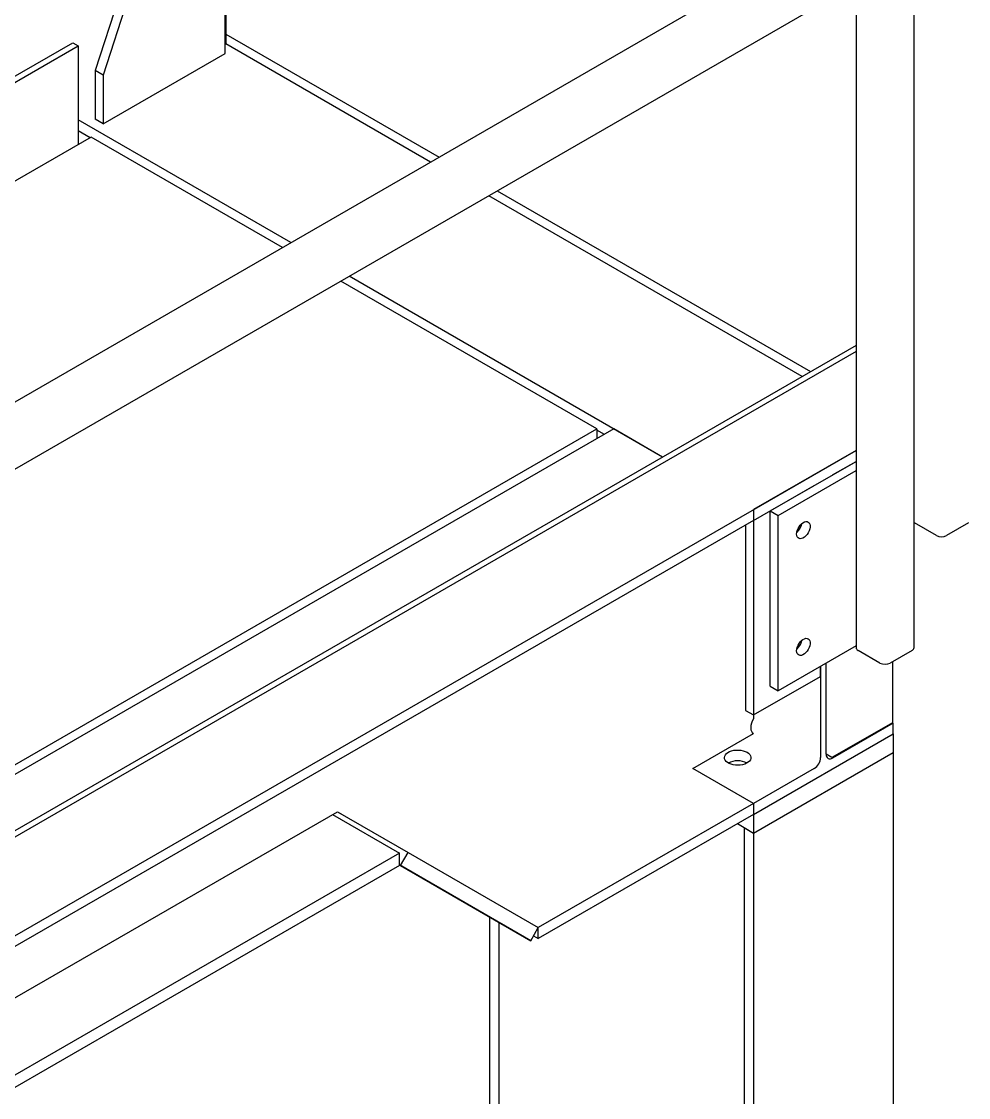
# Model space of a CAD drawing. Header units: millimetres. Extents: x 1293 to 41893, y 1011 to 26911.
# Drawn here: x 39510 to 40304, y 11269 to 12172 of the extents above; entities that cross this region are included whole.
import ezdxf

# ---------------------------------------------------------------- set-up
doc = ezdxf.new("R2010")
doc.units = ezdxf.units.MM
doc.header["$LTSCALE"] = 50
doc.layers.add('CAPA_1', color=7, linetype='Continuous')
doc.layers.add('PASILLOS', color=2, linetype='Continuous')
doc.dimstyles.new('SLDDIMSTYLE3', dxfattribs={"dimtxt": 0.18, "dimasz": 30.769231, "dimexe": 0, "dimexo": 0.0625, "dimgap": 0, "dimtad": 0, "dimtih": 1, "dimtoh": 1, "dimdec": 0, "dimrnd": 1e-09, "dimzin": 0, "dimdsep": 46, "dimtxsty": 'Standard', "dimblk1": 'DOT', "dimblk2": 'DOT', "dimsah": 1, "dimcen": 0.09, "dimadec": 0, "dimazin": 0, "dimtfac": 30.769231, "dimtdec": 0, "dimtofl": 0, "dimtmove": 0, "dimatfit": 3, "dimldrblk": 'DOT', "dimfxl": 1, "dimfrac": 2, "dimtolj": 1, "dimtzin": 0, "dimarcsym": 0})

# ---------------------------------------------------------------- blocks, each defined once
blk = doc.blocks.new('_Dot')
at = {"color": 0, "linetype": 'ByBlock', "lineweight": -2}
blk.add_line((-0.5, 0), (-1, 0), dxfattribs=at)
at = {"color": 0, "linetype": 'ByBlock', "const_width": 0.5}
blk.add_lwpolyline([(-0.25, 0, 1), (0.25, 0, 1)], format="xyb", close=True, dxfattribs=at)

msp = doc.modelspace()

# ---------------------------------------------------------------- linework, layer by layer
at = {"color": 7, "linetype": 'Continuous', "lineweight": 25}
for p, q in [((39680.5184394, 12145.1325382), (39680.5184394, 12338.2277431)), ((39680.8543151, 12338.42164), (39680.8543151, 12153.1027224)), ((39638.3143432, 12313.8638369), (39577.9879561, 12126.7699907)), ((39628.4983014, 12308.1971566), (39571.252764, 12130.6581343)), ((38717.1356546, 11671.7602443), (39552.6827257, 12154.1113013)), ((38721.6257827, 11669.1681485), (39557.1728538, 12151.5192055)), ((39552.6827257, 12154.1113013), (39557.1728538, 12151.5192055)), ((39557.1728538, 12151.5192055), (39557.1728538, 12068.5620296)), ((39680.5184394, 12152.9088255), (39680.8543151, 12153.1027224)), ((39852.7031242, 12053.8965166), (39680.8543151, 12153.1027224)), ((39577.9879561, 12085.9429501), (39680.5184394, 12145.1325382)), ((39577.9879561, 12126.7699907), (39571.252764, 12130.6581343)), ((39571.252764, 12130.6581343), (39571.252764, 12089.8310938)), ((39577.9879561, 12126.7699907), (39577.9879561, 12085.9429501)), ((39735.6005844, 11986.2946593), (39557.1728538, 12089.2987957)), ((39577.9879561, 12085.9429501), (39571.252764, 12089.8310938)), ((39568.0622982, 12074.8483721), (38692.0022836, 11569.1096906)), ((39567.2294561, 12074.3675826), (39557.1728538, 12080.1731356)), ((39728.5295166, 11982.2126187), (39568.0622982, 12074.8483721)), ((40164.4683208, 11873.9182995), (39901.5385378, 12025.7044324)), ((40047.365781, 11806.3164423), (39784.435998, 11958.1025751)), ((39992.3263669, 11829.9259385), (39777.3649302, 11954.0205345)), ((40209.624491, 11899.9864017), (38692.0022836, 11023.8817498)), ((40209.624491, 11894.8022102), (38692.0022836, 11018.6975583)), ((40006.4685026, 11829.9259385), (38692.0022836, 11071.1007424)), ((38692.0022836, 11079.2648235), (39992.3263669, 11829.9259385)), ((39992.3263669, 11829.9259385), (39992.3263669, 11821.7618574)), ((39998.5645927, 11825.3631085), (39992.3263669, 11828.9643595)), ((40047.365781, 11806.3164423), (40006.4685026, 11829.9259385)), ((38692.0022836, 10935.7370118), (40209.624491, 11811.8416637)), ((40209.624491, 11811.8416637), (40123.7096353, 11762.2440733)), ((40189.9839255, 11791.3777465), (40209.624491, 11802.7160036)), ((40123.7096353, 11753.1184131), (40174.537885, 11782.4609371)), ((40123.5710424, 11762.1640653), (40123.5710424, 11753.1984211)), ((40123.7096353, 11762.2440733), (40123.7096353, 11753.1184131)), ((40123.5710424, 11753.1984211), (38737.5031583, 10953.0384636)), ((40123.7096353, 11753.1184131), (40123.5710424, 11753.1984211)), ((40123.7096353, 11753.1184131), (40123.7096353, 11589.8102508)), ((40116.9744432, 11749.3902855), (40116.9744432, 11593.6983944)), ((40184.5957718, 11556.8073069), (40184.5957718, 11633.5135982)), ((40240.2889161, 11634.559417), (40240.2889161, 11583.3403757)), ((40179.9260386, 11630.8178186), (40179.9260386, 11554.1115273)), ((40179.9260386, 11622.2632896), (40179.9260386, 11630.8178186)), ((40123.7096353, 11589.8102508), (40179.9260386, 11622.2632896)), ((40116.9744432, 11593.6983944), (40123.7096353, 11589.8102508)), ((40123.5710424, 11589.8902588), (40123.5710424, 11586.6445741)), ((40240.2889161, 11583.3403757), (40189.4606665, 11553.9978518)), ((40240.8121751, 11583.0383047), (40189.9839255, 11553.6957808)), ((40240.8121751, 11583.0383047), (40240.2889161, 11583.3403757)), ((40240.8121751, 11573.9126446), (40240.8121751, 11583.0383047)), ((40072.7427927, 11544.8589794), (40123.5710424, 11574.2015033)), ((40123.7096353, 11506.3107873), (40240.8121751, 11573.9126446)), ((40240.8121751, 11573.9126446), (40240.8121751, 11558.3575422)), ((40123.7096353, 11490.7556849), (40240.8121751, 11558.3575422)), ((40189.4606665, 11553.9978518), (40184.5957718, 11556.8072087)), ((40189.4606665, 11553.9978518), (40184.5957719, 11556.8062957)), ((40240.8121751, 11558.3575422), (40240.8121751, 10088.5840808)), ((40123.7096353, 11515.4364475), (40072.7427927, 11544.8589794)), ((40123.5710424, 11515.5164554), (40072.7427927, 11544.8589794)), ((40174.537885, 11544.7789714), (40123.7096353, 11515.4364475)), ((40123.5710424, 11515.5164554), (39943.1202202, 11411.3444132)), ((40123.5710424, 11515.5164554), (40123.5710424, 11506.3907953)), ((40123.7096353, 11515.4364475), (40123.7096353, 11506.3107873)), ((38973.9045116, 11046.4204499), (39774.5982895, 11508.651129)), ((39770.3556488, 11506.2019046), (39826.5720521, 11473.7488658)), ((39774.5978019, 11508.6508475), (39833.8146928, 11474.465664)), ((39774.5982895, 11508.651129), (39777.5982895, 11506.9187028)), ((40123.5710424, 11506.3907953), (39943.1202202, 11402.2187531)), ((40123.7096353, 11506.3107873), (40123.5710424, 11506.3907953)), ((40123.7096353, 11506.3107873), (40123.7096353, 11490.7556849)), ((40110.0984687, 11498.6132441), (40123.7096353, 11490.7556849)), ((40115.8070099, 11495.3177734), (40115.8070099, 10025.544312)), ((40115.8070099, 11495.3177734), (40123.7096353, 11490.7556849)), ((40123.7096353, 11490.7556849), (40123.7096353, 10020.9822235)), ((39826.5720521, 11473.7488658), (39034.3635556, 11016.4166353)), ((39826.5720521, 11463.3787975), (39826.5720521, 11473.7488658)), ((39827.4646928, 11463.4671414), (39833.8146928, 11474.465664)), ((39833.8146928, 11474.465664), (39943.1202202, 11411.3444132)), ((39826.5720521, 11463.3787975), (39034.3635556, 11006.046567)), ((39826.5720521, 11463.9824519), (39827.4646928, 11463.4671414)), ((39936.7702202, 11400.3458906), (39826.5720521, 11463.9619389)), ((39827.4646928, 11463.4671414), (39936.7702202, 11400.3458906)), ((39902.0769142, 11420.3739098), (39902.0769142, 10148.9280699)), ((39909.9795396, 11415.8118213), (39909.9795396, 10144.3659814)), ((39936.7702202, 11400.3458906), (39943.1202202, 11411.3444132)), ((39943.1202202, 11402.2187531), (39943.1202202, 11411.3444132)), ((39939.1685865, 11404.4999827), (39943.1202202, 11402.2187531))]:
    msp.add_line(p, q, dxfattribs=at)
at = {"color": 7, "linetype": 'Continuous', "lineweight": 25, "flags": 128}
msp.add_lwpolyline([(40118.1917275, 11558.5576952), (40119.4685015, 11557.6748331), (40120.4516852, 11556.6745508), (40121.1096782, 11555.5889981), (40121.4213322, 11554.4530657), (40121.3766304, 11553.3032632), (40120.9770094, 11552.1765464), (40120.2353134, 11551.1091288), (40119.1753812, 11550.135318), (40117.8312799, 11549.2864133), (40116.2462099, 11548.589699), (40114.4711167, 11548.0675682), (40112.5630533, 11547.7368025), (40110.5833464, 11547.608033), (40108.5956254, 11547.6853986), (40106.6637774, 11547.9664125), (40104.8498934, 11548.4420429), (40103.2122732, 11549.0970024), (40101.8035513, 11549.9102403), (40100.6690051, 11550.8556183), (40099.8450999, 11551.9027512), (40099.3583167, 11553.0179834), (40099.2243012, 11554.1654703), (40099.4473606, 11555.3083307), (40100.0203256, 11556.4098323), (40100.9247808, 11557.4345718), (40102.1316561, 11558.3496132), (40103.6021616, 11559.1255464), (40105.289034, 11559.7374322), (40107.1380559, 11560.1656042), (40109.0897982, 11560.3963005), (40111.0815303, 11560.4221063), (40113.0492362, 11560.2421923), (40114.9296723, 11559.862341), (40116.6623999, 11559.2947611), (40118.1917275, 11558.5576952)], dxfattribs=at)
at = {"color": 7, "linetype": 'Continuous', "lineweight": 25}
for centre, radius, start, end in [((40151.5773163, 11752.947097), 12.8359955, 311.9373289374, 348.4386402592), ((40151.5773163, 11654.9621995), 12.8359955, 311.937328937, 348.4386402595), ((40110.3379359, 11534.3561854), 17.0011776, 62.6630478925, 117.5378949269), ((40110.3315589, 11534.3573982), 17.000792, 62.4617075959, 117.3432870408), ((40168.2276919, 11554.643867), 11.7104526, 302.60547834, 357.3945215144), ((40187.8805585, 11556.2744616), 3.3277241, 170.7859630096, 309.2032852357)]:
    msp.add_arc(centre, radius, start, end, dxfattribs=at)
msp.add_ellipse((40128.9591961, 11583.5340592), major_axis=(5.3883726, 9.3324295), ratio=0.5773346305, start_param=1.5708369588, end_param=3.1416332856, dxfattribs=at)
at = {"layer": 'PASILLOS', "linetype": 'Continuous', "lineweight": 25}
for p, q in [((40258.455936, 11646.5046923), (40258.455936, 12296.4211869)), ((40208.3622158, 12259.2141398), (38692.0022836, 11383.8381839)), ((38693.2645588, 11328.1827115), (40232.7774428, 12216.924582)), ((40209.624491, 12203.5586674), (40209.624491, 11646.5046923)), ((39680.8543151, 12161.2864005), (39859.7911654, 12057.9883556)), ((39908.626579, 12029.7962714), (40171.5563619, 11878.0101386)), ((40137.5024602, 11761.0808415), (40209.624491, 11802.7160036)), ((40144.2376523, 11757.1926978), (40209.624491, 11794.9397163)), ((40137.5024602, 11761.0808415), (40144.2376523, 11757.1926978)), ((40137.5024602, 11614.1034953), (40137.5024602, 11761.0808415)), ((40144.2376523, 11610.2153517), (40144.2376523, 11757.1926978)), ((40258.7062193, 11751.0958623), (40258.455936, 11751.2492713)), ((40277.0259418, 11740.5201117), (40258.7062193, 11751.0958623)), ((40303.9667102, 11751.0958623), (40285.6469877, 11740.5201117)), ((40209.624491, 11647.9623702), (40144.2376523, 11610.2153517)), ((40229.7296905, 11633.4405296), (40211.4099681, 11644.0162803)), ((40256.6704589, 11644.0162803), (40238.3507364, 11633.4405296)), ((40137.5024602, 11614.1034953), (40144.2376523, 11610.2153517))]:
    msp.add_line(p, q, dxfattribs=at)
at = {"layer": 'PASILLOS', "linetype": 'Continuous', "lineweight": 25, "flags": 128}
for points in [[(40159.8381956, 11741.7024754), (40159.9694165, 11743.171514), (40160.3569434, 11744.7233663), (40160.9826559, 11746.2854695), (40161.8172966, 11747.7847815), (40162.8218384, 11749.1511959), (40163.9493101, 11750.3208208), (40165.1469924, 11751.2389659), (40166.3588831, 11751.8626997), (40167.5283154, 11752.1628571), (40168.6006079, 11752.1254031), (40169.5256216, 11751.7520889), (40170.2601038, 11751.0603704), (40170.7697108, 11750.0825915), (40171.0306141, 11748.8644721), (40171.0306141, 11747.4629701), (40170.7697108, 11745.9436182), (40170.2601038, 11744.3774595), (40169.5256216, 11742.837726), (40168.6006079, 11741.3964137), (40167.5283154, 11740.120917), (40166.3588831, 11739.0708766), (40165.1469924, 11738.2953913), (40163.9493101, 11737.8307218), (40162.8218384, 11737.6985956), (40161.8172966, 11737.9051907), (40160.9826559, 11738.4408471), (40160.3569434, 11739.280518), (40159.9694165, 11740.3849413), (40159.8381956, 11741.7024754)], [(40159.8381956, 11643.717578), (40159.9694165, 11645.1866166), (40160.3569434, 11646.7384689), (40160.9826559, 11648.3005721), (40161.8172966, 11649.799884), (40162.8218384, 11651.1662985), (40163.9493101, 11652.3359234), (40165.1469924, 11653.2540685), (40166.3588831, 11653.8778023), (40167.5283154, 11654.1779597), (40168.6006079, 11654.1405056), (40169.5256216, 11653.7671915), (40170.2601038, 11653.075473), (40170.7697108, 11652.0976941), (40171.0306141, 11650.8795747), (40171.0306141, 11649.4780727), (40170.7697108, 11647.9587207), (40170.2601038, 11646.3925621), (40169.5256216, 11644.8528285), (40168.6006079, 11643.4115163), (40167.5283154, 11642.1360196), (40166.3588831, 11641.0859792), (40165.1469924, 11640.3104939), (40163.9493101, 11639.8458244), (40162.8218384, 11639.7136981), (40161.8172966, 11639.9202933), (40160.9826559, 11640.4559497), (40160.3569434, 11641.2956206), (40159.9694165, 11642.4000439), (40159.8381956, 11643.717578)]]:
    msp.add_lwpolyline(points, dxfattribs=at)
at = {"layer": 'PASILLOS', "linetype": 'Continuous', "lineweight": 25}
for centre, radius, start, end in [((40151.6260649, 11752.923477), 12.78454, 310.8188280461, 349.1865484866), ((40281.3364648, 11748.8393904), 9.3696856, 242.6096722366, 297.3903277634), ((40151.6260649, 11654.9385796), 12.78454, 310.8188280487, 349.186548484), ((40212.6752772, 11646.8089215), 3.0659178, 185.6947992512, 245.6253417066), ((40255.4051497, 11646.8089215), 3.0659178, 294.3746582934, 354.3052007489), ((40234.0402135, 11641.7598084), 9.3696856, 242.6096722366, 297.3903277633)]:
    msp.add_arc(centre, radius, start, end, dxfattribs=at)

# ---------------------------------------------------------------- leaders
at = {"layer": 'CAPA_1'}
msp.add_leader([(39299.1282433, 11700.6972833), (40227.0119317, 9489.4309602)], dimstyle='SLDDIMSTYLE3', dxfattribs=at)

doc.saveas('drawing.dxf')
